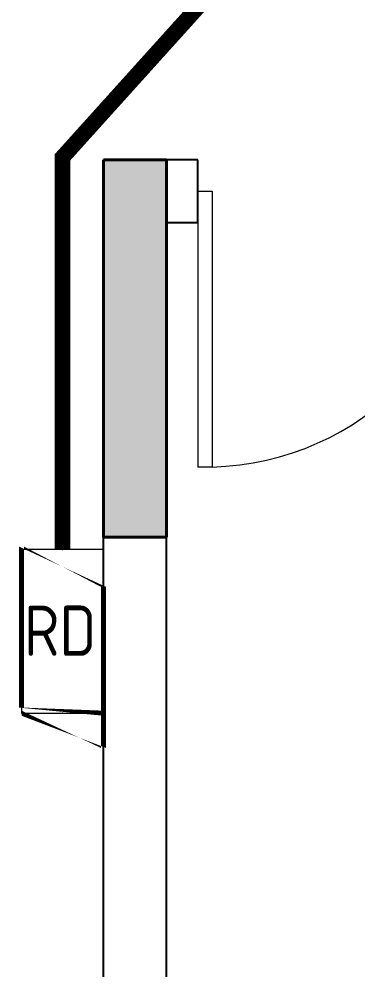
# Model space of a CAD drawing. Extents: x 3753737 to 4713801, y -857380 to 24339.
# Drawn here: x 4503181 to 4504257, y -739010 to -735987 of the extents above; entities that cross this region are included whole.
import ezdxf
from ezdxf.enums import TextEntityAlignment as Align

# ---------------------------------------------------------------- set-up
doc = ezdxf.new("R2010")
doc.units = 0
doc.header["$LTSCALE"] = 1000
doc.header["$MEASUREMENT"] = 0
doc.linetypes.add('DASH', pattern=[0.35, 0.25, -0.1])
doc.layers.get('0').update_dxf_attribs({"linetype": 'CONTINUOUS'})
for name, color, linetype in [('!!电气', 1, 'CONTINUOUS'), ('WALL', 252, 'CONTINUOUS'), ('WIRE-综合布线', 5, 'DASH')]:
    doc.layers.add(name, color=color, linetype=linetype)
for name, color, linetype, lineweight in [('COLUMN', 252, 'CONTINUOUS', 40), ('EQUIP-消防', 3, 'CONTINUOUS', 20), ('PUB_HATCH', 8, 'CONTINUOUS', 9), ('WINDOW', 146, 'CONTINUOUS', 20)]:
    doc.layers.add(name, color=color, linetype=linetype, lineweight=lineweight)
doc.styles.get("Standard").update_dxf_attribs({"font": 'gbenor.shx', "bigfont": 'gbcbig.shx'})

# ---------------------------------------------------------------- blocks, each defined once
blk = doc.blocks.new('GFDGFSDFGD')
at = {"layer": 'PUB_HATCH'}
blk.add_hatch(color=256, dxfattribs=at).paths.add_polyline_path([(454816.6362339624, 368723.7167763724), (454816.6362308792, 367523.7257141294), (455016.6362343028, 367523.7239626549), (455016.6362342408, 368723.7167764931)])
at = {"layer": 'COLUMN', "color": 252}
for p, q in [((454816.6362339624, 368723.7167763724), (454816.6362308792, 367523.7257141294)), ((455016.6362342408, 368723.7167764931), (454816.6362339624, 368723.7167763724)), ((455016.6362343028, 367523.7239626549), (455016.6362342408, 368723.7167764931)), ((454816.6362308792, 367523.7257141294), (455016.6362343028, 367523.7239626549))]:
    blk.add_line(p, q, dxfattribs=at)
blk = doc.blocks.new('$DorLib2D$00000001')
for p, q in [((0.45, 0.9750000000000001), (0.5000000000000002, 0.9750000000000001)), ((0.45, 0), (0.45, 0.9750000000000001)), ((0.5, 0), (0.5, 0.9750000000000001)), ((0.5, 0), (0.45, 0))]:
    blk.add_line(p, q)
at = {"lineweight": 13}
blk.add_arc((0.475, 0), 0.975, 91.4692835813538, 180, dxfattribs=at)
blk = doc.blocks.new('A$C5F341E43')
at = {"layer": 'WALL', "color": 252}
for p, q in [((34199.99999889468, 1899.999998886351), (34199.99999926255, 4899.999998886436)), ((34499.99999941148, 4899.999998880682), (34199.99999926255, 4899.999998886436)), ((34499.99999940764, 4699.999998880667), (34499.99999941148, 4899.999998880682)), ((34399.99999888241, 1799.999998872246), (34399.99999923802, 4699.999998882595)), ((34399.99999923802, 4699.999998882595), (34499.99999940764, 4699.999998880667))]:
    blk.add_line(p, q, dxfattribs=at)
at = {"color": 252}
blk.add_blockref('GFDGFSDFGD', (-420616.5786992437, -363823.7248326879), dxfattribs=at)
at = {"layer": 'WINDOW', "color": 252, "xscale": 900, "yscale": 900, "zscale": 900, "rotation": 179.9999999988986}
blk.add_blockref('$DorLib2D$00000001', (34949.99999940954, 4799.999998872013), dxfattribs=at)
blk = doc.blocks.new('$equip$00002771')
for p, q in [((-0.6500000000087311, 0.6500000000014552), (-0.6500000000087311, 0)), ((0.6500000000087311, 0.6500000000014552), (-0.6500000000087311, 0.6500000000014552)), ((0.6500000000087311, 0), (0.6500000000087311, 0.6500000000014552)), ((-0.6500000000087311, 0), (0.6500000000087311, 0))]:
    blk.add_line(p, q)
at = {"const_width": 0.04}
blk.add_lwpolyline([(-0.6500000000087311, 0.6500000000014552), (-0.6500000000087311, 0), (0.6500000000087311, 0), (0.6500000000087311, 0.6500000000014552), (-0.6500000000087311, 0.6500000000014552), (-0.6500000000087311, 0)], dxfattribs=at)
for p in [(0, 0.6500000000014552), (-0.6500000000087311, 0.3250000000007276), (0.6500000000087311, 0.3250000000007276), (0, 0)]:
    blk.add_point(p)
at = {"color": 7}
blk.add_attdef('$TEXT$', text='', height=0.4, dxfattribs=at).set_placement((0.006237997862626798, 0.3429758970196417), align=Align.MIDDLE_CENTER)
at = {"color": 7, "flags": 1}
for tag, height, p in [('B', 0.4, (0.9046029297314817, 0.2456043182446592)), ('A', 2e-05, (0, 0))]:
    blk.add_attdef(tag, text='', height=height, dxfattribs=at).set_placement(p, align=Align.MIDDLE_CENTER)

msp = doc.modelspace()

# ---------------------------------------------------------------- linework, layer by layer
at = {"layer": 'WIRE-综合布线', "color": 4, "const_width": 50}
msp.add_lwpolyline([(4503318.631178562, -737673.7728241531), (4503318.631178562, -736426.4042467463), (4506104.336049661, -733332.6408897659), (4507299.140437257, -733332.6408897659)], dxfattribs=at)

# ---------------------------------------------------------------- block references
at = {"layer": '!!电气'}
msp.add_blockref('A$C5F341E43', (4469248.63177754, -741333.7728230425), dxfattribs=at)
at = {"layer": 'EQUIP-消防', "color": 6}
ref = msp.add_blockref('$equip$00002771', (4503448.631178563, -737933.7728241559), dxfattribs=dict(at, xscale=400, yscale=400, zscale=400, rotation=90.00000000024009))
ref.add_attrib('$TEXT$', 'RD', dxfattribs={"layer": '0', "color": 7, "height": 160}).set_placement((4503311.440819755, -737931.2776250115), align=Align.MIDDLE_CENTER)

doc.saveas('drawing.dxf')
